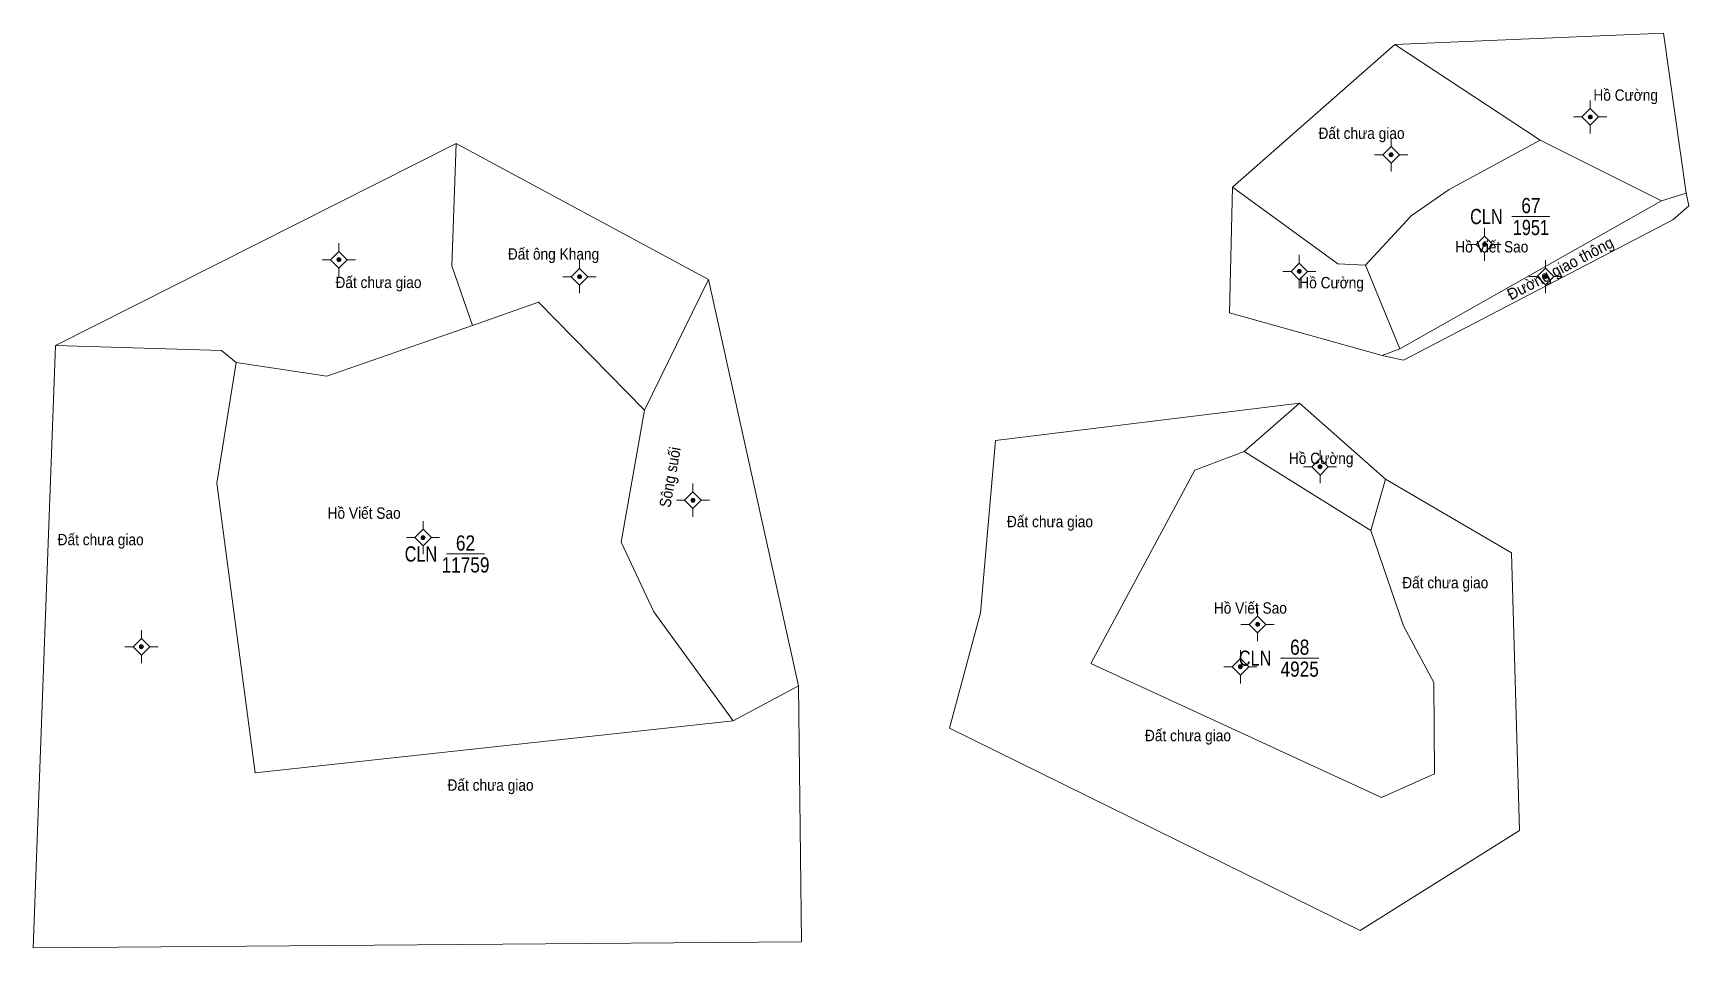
# Model space of a CAD drawing. Header units: metres. Extents: x 532655 to 533091, y 1847581 to 1847822.
import ezdxf
from ezdxf.enums import TextEntityAlignment as Align

# ---------------------------------------------------------------- set-up
doc = ezdxf.new("R2010")
doc.units = ezdxf.units.M
doc.header["$LTSCALE"] = 1.2
for name, color, linetype, lineweight in [('11', 7, 'Continuous', 13), ('6', 7, 'Continuous', 13), ('7', 7, 'Continuous', 13)]:
    doc.layers.add(name, color=color, linetype=linetype, lineweight=lineweight)
for name, color, linetype in [('2', 7, 'Continuous'), ('3', 7, 'Continuous'), ('4', 7, 'Continuous'), ('5', 7, 'Continuous')]:
    doc.layers.add(name, color=color, linetype=linetype)

msp = doc.modelspace()

# ---------------------------------------------------------------- hatches: boundary and pattern name
at = {"layer": '11'}
for points in [[(533065.724, 1847800.08, 1), (533064.674, 1847800.08, 1)], [(533065.724, 1847800.08, 1), (533064.674, 1847800.08, 1)], [(533013.234, 1847790.1, 1), (533012.184, 1847790.1, 1)], [(533013.234, 1847790.1, 1), (533012.184, 1847790.1, 1)], [(533037.884, 1847766.5, 1), (533036.834, 1847766.5, 1)], [(533037.884, 1847766.5, 1), (533036.834, 1847766.5, 1)], [(532735.814, 1847762.45, 1), (532734.764, 1847762.45, 1)], [(532735.814, 1847762.45, 1), (532734.764, 1847762.45, 1)], [(532799.264, 1847757.97, 1), (532798.214, 1847757.97, 1)], [(532799.264, 1847757.97, 1), (532798.214, 1847757.97, 1)], [(532989.034, 1847759.38, 1), (532987.984, 1847759.38, 1)], [(532989.034, 1847759.38, 1), (532987.984, 1847759.38, 1)], [(533053.954, 1847758.01, 1), (533052.904, 1847758.01, 1)], [(533053.954, 1847758.01, 1), (533052.904, 1847758.01, 1)], [(532994.494, 1847707.91, 1), (532993.444, 1847707.91, 1)], [(532994.494, 1847707.91, 1), (532993.444, 1847707.91, 1)], [(532829.174, 1847699.08, 1), (532828.124, 1847699.08, 1)], [(532829.174, 1847699.08, 1), (532828.124, 1847699.08, 1)], [(532758.004, 1847689.23, 1), (532756.954, 1847689.23, 1)], [(532758.004, 1847689.23, 1), (532756.954, 1847689.23, 1)], [(532978.014, 1847666.33, 1), (532976.964, 1847666.33, 1)], [(532978.014, 1847666.33, 1), (532976.964, 1847666.33, 1)], [(532683.764, 1847660.47, 1), (532682.714, 1847660.47, 1)], [(532683.764, 1847660.47, 1), (532682.714, 1847660.47, 1)], [(532973.494, 1847655.19, 1), (532972.444, 1847655.19, 1)], [(532973.494, 1847655.19, 1), (532972.444, 1847655.19, 1)]]:
    msp.add_hatch(color=256, dxfattribs=at).paths.add_polyline_path(points)

# ---------------------------------------------------------------- linework, layer by layer
for p, q in [((533065.2, 1847804.46), (533065.2, 1847802.27)), ((533065.2, 1847804.46), (533065.2, 1847802.27)), ((533063.01, 1847800.08), (533060.82, 1847800.08)), ((533063.01, 1847800.08), (533060.82, 1847800.08)), ((533069.57, 1847800.08), (533067.39, 1847800.08)), ((533069.57, 1847800.08), (533067.39, 1847800.08)), ((533065.2, 1847797.89), (533065.2, 1847795.7)), ((533065.2, 1847797.89), (533065.2, 1847795.7)), ((533012.71, 1847794.48), (533012.71, 1847792.29)), ((533012.71, 1847794.48), (533012.71, 1847792.29)), ((533010.52, 1847790.1), (533008.34, 1847790.1)), ((533010.52, 1847790.1), (533008.34, 1847790.1)), ((533012.71, 1847787.91), (533012.71, 1847785.72)), ((533012.71, 1847787.91), (533012.71, 1847785.72)), ((533017.08, 1847790.1), (533014.9, 1847790.1)), ((533017.08, 1847790.1), (533014.9, 1847790.1)), ((533037.36, 1847770.88), (533037.36, 1847768.69)), ((533037.36, 1847770.88), (533037.36, 1847768.69)), ((532735.29, 1847766.82), (532735.29, 1847764.64)), ((532735.29, 1847766.82), (532735.29, 1847764.64)), ((533035.17, 1847766.5), (533032.98, 1847766.5)), ((533035.17, 1847766.5), (533032.98, 1847766.5)), ((533041.74, 1847766.5), (533039.55, 1847766.5)), ((533041.74, 1847766.5), (533039.55, 1847766.5)), ((532733.1, 1847762.45), (532730.92, 1847762.45)), ((532733.1, 1847762.45), (532730.92, 1847762.45)), ((532739.66, 1847762.45), (532737.48, 1847762.45)), ((532739.66, 1847762.45), (532737.48, 1847762.45)), ((532798.74, 1847762.34), (532798.74, 1847760.16)), ((532798.74, 1847762.34), (532798.74, 1847760.16)), ((532988.51, 1847763.76), (532988.51, 1847761.57)), ((532988.51, 1847763.76), (532988.51, 1847761.57)), ((533037.36, 1847764.31), (533037.36, 1847762.12)), ((533037.36, 1847764.31), (533037.36, 1847762.12)), ((533053.43, 1847762.38), (533053.43, 1847760.2)), ((533053.43, 1847762.38), (533053.43, 1847760.2)), ((532735.29, 1847760.26), (532735.29, 1847758.08)), ((532735.29, 1847760.26), (532735.29, 1847758.08)), ((532796.55, 1847757.97), (532794.36, 1847757.97)), ((532796.55, 1847757.97), (532794.36, 1847757.97)), ((532803.12, 1847757.97), (532800.93, 1847757.97)), ((532803.12, 1847757.97), (532800.93, 1847757.97)), ((532986.32, 1847759.38), (532984.14, 1847759.38)), ((532986.32, 1847759.38), (532984.14, 1847759.38)), ((532988.51, 1847757.19), (532988.51, 1847755)), ((532988.51, 1847757.19), (532988.51, 1847755)), ((532992.88, 1847759.38), (532990.7, 1847759.38)), ((532992.88, 1847759.38), (532990.7, 1847759.38)), ((533051.24, 1847758.01), (533049.06, 1847758.01)), ((533051.24, 1847758.01), (533049.06, 1847758.01)), ((533057.81, 1847758.01), (533055.62, 1847758.01)), ((533057.81, 1847758.01), (533055.62, 1847758.01)), ((532798.74, 1847755.78), (532798.74, 1847753.6)), ((532798.74, 1847755.78), (532798.74, 1847753.6)), ((533053.43, 1847755.82), (533053.43, 1847753.64)), ((533053.43, 1847755.82), (533053.43, 1847753.64)), ((532993.97, 1847712.28), (532993.97, 1847710.1)), ((532993.97, 1847712.28), (532993.97, 1847710.1)), ((532991.78, 1847707.91), (532989.6, 1847707.91)), ((532991.78, 1847707.91), (532989.6, 1847707.91)), ((532993.97, 1847705.72), (532993.97, 1847703.54)), ((532993.97, 1847705.72), (532993.97, 1847703.54)), ((532998.34, 1847707.91), (532996.16, 1847707.91)), ((532998.34, 1847707.91), (532996.16, 1847707.91)), ((532828.65, 1847703.46), (532828.65, 1847701.27)), ((532828.65, 1847703.46), (532828.65, 1847701.27)), ((532826.46, 1847699.08), (532824.28, 1847699.08)), ((532826.46, 1847699.08), (532824.28, 1847699.08)), ((532828.65, 1847696.89), (532828.65, 1847694.7)), ((532828.65, 1847696.89), (532828.65, 1847694.7)), ((532833.02, 1847699.08), (532830.84, 1847699.08)), ((532833.02, 1847699.08), (532830.84, 1847699.08)), ((532757.48, 1847693.6), (532757.48, 1847691.42)), ((532757.48, 1847693.6), (532757.48, 1847691.42)), ((532755.29, 1847689.23), (532753.1, 1847689.23)), ((532755.29, 1847689.23), (532753.1, 1847689.23)), ((532757.48, 1847687.04), (532757.48, 1847684.86)), ((532757.48, 1847687.04), (532757.48, 1847684.86)), ((532761.86, 1847689.23), (532759.67, 1847689.23)), ((532761.86, 1847689.23), (532759.67, 1847689.23)), ((532977.49, 1847670.7), (532977.49, 1847668.52)), ((532977.49, 1847670.7), (532977.49, 1847668.52)), ((532683.24, 1847664.84), (532683.24, 1847662.66)), ((532683.24, 1847664.84), (532683.24, 1847662.66)), ((532975.3, 1847666.33), (532973.12, 1847666.33)), ((532975.3, 1847666.33), (532973.12, 1847666.33)), ((532981.86, 1847666.33), (532979.68, 1847666.33)), ((532981.86, 1847666.33), (532979.68, 1847666.33)), ((532681.05, 1847660.47), (532678.86, 1847660.47)), ((532681.05, 1847660.47), (532678.86, 1847660.47)), ((532687.62, 1847660.47), (532685.43, 1847660.47)), ((532687.62, 1847660.47), (532685.43, 1847660.47)), ((532977.49, 1847664.14), (532977.49, 1847661.96)), ((532977.49, 1847664.14), (532977.49, 1847661.96)), ((532683.24, 1847658.28), (532683.24, 1847656.1)), ((532683.24, 1847658.28), (532683.24, 1847656.1)), ((532972.97, 1847659.56), (532972.97, 1847657.38)), ((532972.97, 1847659.56), (532972.97, 1847657.38)), ((532970.78, 1847655.19), (532968.6, 1847655.19)), ((532970.78, 1847655.19), (532968.6, 1847655.19)), ((532972.97, 1847653), (532972.97, 1847650.82)), ((532972.97, 1847653), (532972.97, 1847650.82)), ((532977.34, 1847655.19), (532975.16, 1847655.19)), ((532977.34, 1847655.19), (532975.16, 1847655.19))]:
    msp.add_line(p, q, dxfattribs=at)
for points in [[(533065.2, 1847802.27), (533063.01, 1847800.08), (533065.2, 1847797.89), (533067.39, 1847800.08)], [(533065.2, 1847802.27), (533063.01, 1847800.08), (533065.2, 1847797.89), (533067.39, 1847800.08)], [(533012.71, 1847792.29), (533010.52, 1847790.1), (533012.71, 1847787.91), (533014.9, 1847790.1)], [(533012.71, 1847792.29), (533010.52, 1847790.1), (533012.71, 1847787.91), (533014.9, 1847790.1)], [(533037.36, 1847768.69), (533035.17, 1847766.5), (533037.36, 1847764.31), (533039.55, 1847766.5)], [(533037.36, 1847768.69), (533035.17, 1847766.5), (533037.36, 1847764.31), (533039.55, 1847766.5)], [(532735.29, 1847764.64), (532733.1, 1847762.45), (532735.29, 1847760.26), (532737.48, 1847762.45)], [(532735.29, 1847764.64), (532733.1, 1847762.45), (532735.29, 1847760.26), (532737.48, 1847762.45)], [(532988.51, 1847761.57), (532986.32, 1847759.38), (532988.51, 1847757.19), (532990.7, 1847759.38)], [(532988.51, 1847761.57), (532986.32, 1847759.38), (532988.51, 1847757.19), (532990.7, 1847759.38)], [(532798.74, 1847760.16), (532796.55, 1847757.97), (532798.74, 1847755.78), (532800.93, 1847757.97)], [(532798.74, 1847760.16), (532796.55, 1847757.97), (532798.74, 1847755.78), (532800.93, 1847757.97)], [(533053.43, 1847760.2), (533051.24, 1847758.01), (533053.43, 1847755.82), (533055.62, 1847758.01)], [(533053.43, 1847760.2), (533051.24, 1847758.01), (533053.43, 1847755.82), (533055.62, 1847758.01)], [(532993.97, 1847710.1), (532991.78, 1847707.91), (532993.97, 1847705.72), (532996.16, 1847707.91)], [(532993.97, 1847710.1), (532991.78, 1847707.91), (532993.97, 1847705.72), (532996.16, 1847707.91)], [(532828.65, 1847701.27), (532826.46, 1847699.08), (532828.65, 1847696.89), (532830.84, 1847699.08)], [(532828.65, 1847701.27), (532826.46, 1847699.08), (532828.65, 1847696.89), (532830.84, 1847699.08)], [(532757.48, 1847691.42), (532755.29, 1847689.23), (532757.48, 1847687.04), (532759.67, 1847689.23)], [(532757.48, 1847691.42), (532755.29, 1847689.23), (532757.48, 1847687.04), (532759.67, 1847689.23)], [(532977.49, 1847668.52), (532975.3, 1847666.33), (532977.49, 1847664.14), (532979.68, 1847666.33)], [(532977.49, 1847668.52), (532975.3, 1847666.33), (532977.49, 1847664.14), (532979.68, 1847666.33)], [(532683.24, 1847662.66), (532681.05, 1847660.47), (532683.24, 1847658.28), (532685.43, 1847660.47)], [(532683.24, 1847662.66), (532681.05, 1847660.47), (532683.24, 1847658.28), (532685.43, 1847660.47)], [(532972.97, 1847657.38), (532970.78, 1847655.19), (532972.97, 1847653), (532975.16, 1847655.19)], [(532972.97, 1847657.38), (532970.78, 1847655.19), (532972.97, 1847653), (532975.16, 1847655.19)]]:
    msp.add_lwpolyline(points, close=True, dxfattribs=at)
for centre in [(533065.199, 1847800.08), (533065.199, 1847800.08), (533012.709, 1847790.1), (533012.709, 1847790.1), (533037.359, 1847766.5), (533037.359, 1847766.5), (532735.289, 1847762.45), (532735.289, 1847762.45), (532798.739, 1847757.97), (532798.739, 1847757.97), (532988.509, 1847759.38), (532988.509, 1847759.38), (533053.429, 1847758.01), (533053.429, 1847758.01), (532993.969, 1847707.91), (532993.969, 1847707.91), (532828.649, 1847699.08), (532828.649, 1847699.08), (532757.479, 1847689.23), (532757.479, 1847689.23), (532977.489, 1847666.33), (532977.489, 1847666.33), (532683.239, 1847660.47), (532683.239, 1847660.47), (532972.969, 1847655.19), (532972.969, 1847655.19)]:
    msp.add_circle(centre, 0.525, dxfattribs=at)
at = {"layer": '6'}
for p, q in [((533084, 1847778), (533052, 1847794)), ((533006, 1847761), (532998.66, 1847761.38)), ((533006, 1847761), (533015, 1847739)), ((532832.71, 1847757.26), (532815.9, 1847722.83)), ((532832.71, 1847757.26), (532856.46, 1847650.17)), ((532660.6, 1847739.84), (532704.33, 1847738.51)), ((532708.19, 1847735.36), (532704.33, 1847738.51)), ((533015, 1847739), (533010.36, 1847737.21)), ((533016, 1847736), (533010.36, 1847737.21)), ((532973.95, 1847711.92), (532988.54, 1847724.68)), ((532988.54, 1847724.68), (533011.25, 1847704.64)), ((532839.21, 1847640.91), (532856.46, 1847650.17)), ((532856.46, 1847650.17), (532857.23, 1847582.73))]:
    msp.add_line(p, q, dxfattribs=at)
for points in [[(533013.72, 1847819.21), (533084.56, 1847822.17), (533090.47, 1847780.02), (533091.22, 1847776.67)], [(532998.66, 1847761.38), (532970.9, 1847781.55), (533013.72, 1847819.21), (533052, 1847794)], [(532660.6, 1847739.84), (532766.19, 1847793.11), (532832.71, 1847757.26)], [(532770.48, 1847745.16), (532765.11, 1847760.83), (532766.19, 1847793.11)], [(533052, 1847794), (533028, 1847781), (533018, 1847774), (533006, 1847761)], [(533010.36, 1847737.21), (532970.09, 1847748.46), (532970.9, 1847781.55)], [(533015, 1847739), (533084, 1847778), (533090.47, 1847780.02)], [(533091.22, 1847776.67), (533087, 1847773), (533016, 1847736)], [(532770.48, 1847745.16), (532787.9, 1847751.23), (532815.9, 1847722.83)], [(532708.19, 1847735.36), (532732.12, 1847731.79), (532770.48, 1847745.16)], [(532660.6, 1847739.84), (532654.68, 1847581.11), (532857.23, 1847582.73)], [(532839.21, 1847640.91), (532713.26, 1847627.24), (532703.12, 1847703.54), (532708.19, 1847735.36)], [(532815.9, 1847722.83), (532809.75, 1847688.06), (532818.29, 1847669.64), (532839.21, 1847640.91)], [(532904.43, 1847669.42), (532908.41, 1847714.83), (532988.54, 1847724.68)], [(532973.95, 1847711.92), (532961, 1847707), (532933.55, 1847656.02)], [(532973.95, 1847711.92), (533007.41, 1847691.14), (533011.25, 1847704.64)], [(533011.25, 1847704.64), (533044.43, 1847685.24), (533046.59, 1847612.06), (533004.57, 1847585.7), (532896.29, 1847638.97), (532904.43, 1847669.42)], [(533007.41, 1847691.14), (533016, 1847666), (533024, 1847651), (533024.11, 1847627)], [(533024.11, 1847627), (533010.21, 1847620.74), (532933.55, 1847656.02)]]:
    msp.add_lwpolyline(points, dxfattribs=at)
at = {"layer": '7'}
for p, q in [((533044.55, 1847773.84), (533054.59, 1847773.84)), ((532763.66, 1847684.92), (532773.7, 1847684.92)), ((532983.59, 1847657.46), (532993.63, 1847657.46))]:
    msp.add_line(p, q, dxfattribs=at)

# ---------------------------------------------------------------- texts
at = {"layer": '2', "width": 0.9}
for s, p in [('Hồ Cường', (533074.555, 1847804.35)), ('Đất chưa giao', (533004.91, 1847794.29)), ('Đất ông Khang', (532791.875, 1847762.47)), ('Hồ Viết Sao', (533039.265, 1847764.37)), ('Đất chưa giao', (532745.73, 1847754.99)), ('Hồ Cường', (532997.025, 1847754.91)), ('Hồ Cường', (532994.275, 1847708.61)), ('Hồ Viết Sao', (532741.955, 1847694.18)), ('Đất chưa giao', (532922.77, 1847691.95)), ('Đất chưa giao', (532672.49, 1847687.21)), ('Đất chưa giao', (533026.99, 1847675.86)), ('Hồ Viết Sao', (532975.605, 1847669.18)), ('Đất chưa giao', (532959.16, 1847635.57)), ('Đất chưa giao', (532775.28, 1847622.51))]:
    msp.add_text(s, height=3, dxfattribs=at).set_placement(p, align=Align.CENTER)
at = {"layer": '2'}
for s, rotation, width, p in [('Đường giao thông', 27.525, 0.95, (533058.012, 1847758.85)), ('Sông suối', 79.969, 0.9, (532824.075, 1847704.904))]:
    msp.add_text(s, height=3, rotation=rotation, dxfattribs=dict(at, width=width)).set_placement(p, align=Align.CENTER)
at = {"layer": '3', "width": 0.8}
for p in [(533043.29, 1847771.84), (532762.4, 1847682.92), (532982.33, 1847655.46)]:
    msp.add_text('CLN ', height=4, dxfattribs=at).set_placement(p, align=Align.RIGHT)
at = {"layer": '4', "width": 0.85}
for s, p in [('67', (533049.575, 1847774.73)), ('62', (532768.68, 1847685.81)), ('68', (532988.61, 1847658.35))]:
    msp.add_text(s, height=4, dxfattribs=at).set_placement(p, align=Align.CENTER)
at = {"layer": '5'}
for s, width, p in [('1951', 0.8, (533049.57, 1847768.95)), ('11759', 0.85, (532768.68, 1847680.03)), ('4925', 0.85, (532988.605, 1847652.57))]:
    msp.add_text(s, height=4, dxfattribs=dict(at, width=width)).set_placement(p, align=Align.CENTER)

doc.saveas('drawing.dxf')
